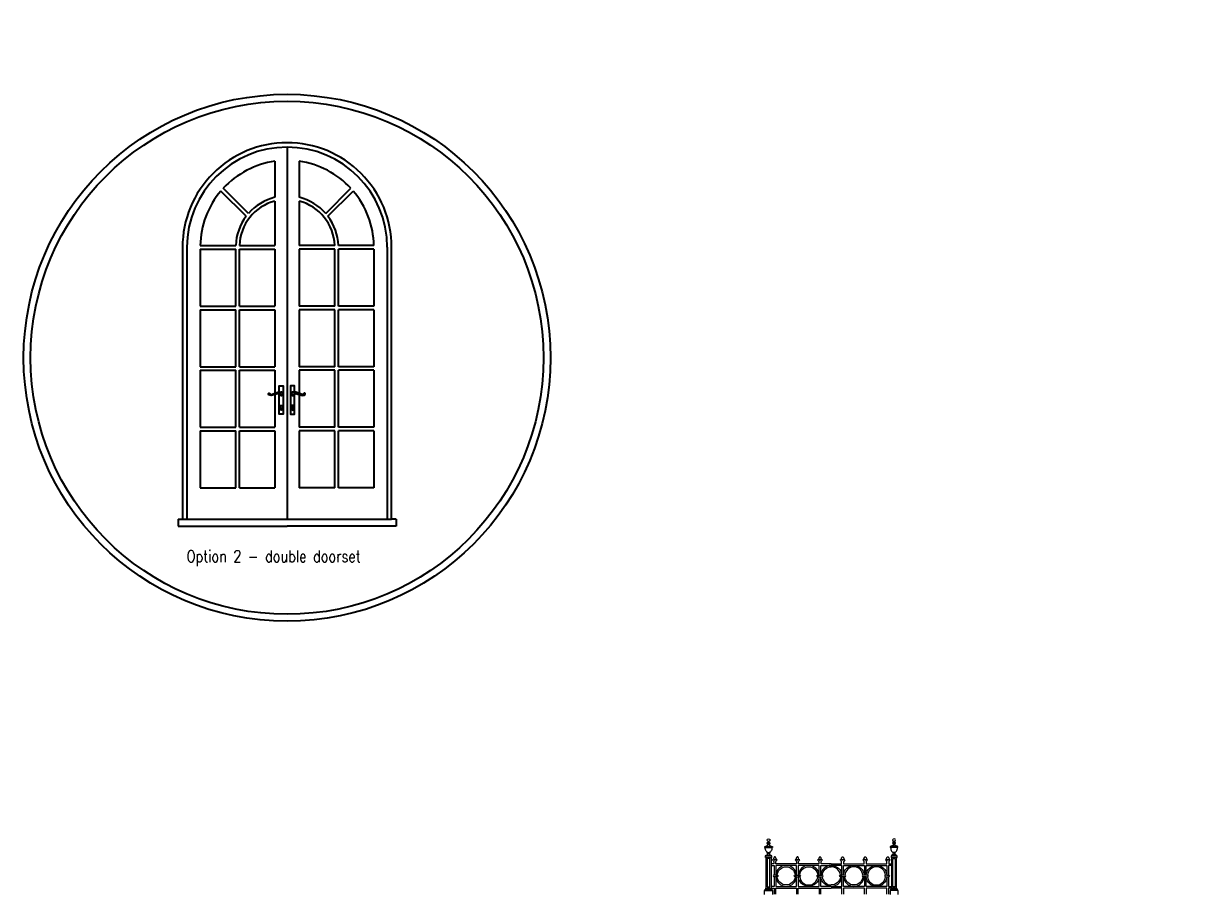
# Model space of a CAD drawing. Header units: millimetres. Extents: x -5841 to 140562, y 1006 to 102310.
# Drawn here: x 6347 to 14828, y 24031 to 30273 of the extents above; entities that cross this region are included whole.
import ezdxf

# ---------------------------------------------------------------- set-up
doc = ezdxf.new("R2010")
doc.units = ezdxf.units.MM
doc.header["$LTSCALE"] = 10
doc.layers.add('40 - Detail Outline', color=142, linetype='Continuous')
doc.layers.add('CONCEPT HOUSE', color=7, linetype='Continuous')
doc.styles.add('1-20', font='romans.shx', dxfattribs={"width": 0.8, "height": 35})
doc.styles.add('1-50', font='romans.shx', dxfattribs={"width": 0.8, "height": 85})
doc.styles.get("Standard").update_dxf_attribs({"font": 'arial.ttf'})
doc.dimstyles.new('1-20', dxfattribs={"dimtxt": 35, "dimasz": 40, "dimexe": 40, "dimexo": 40, "dimgap": 40, "dimtad": 1, "dimdec": 0, "dimzin": 0, "dimdsep": 46, "dimtxsty": '1-20', "dimblk": 'OBLIQUE', "dimcen": 40, "dimdle": 40, "dimclrd": 251, "dimclre": 251, "dimclrt": 251, "dimadec": 0, "dimazin": 0, "dimtfac": 1, "dimtdec": 0, "dimtix": 1, "dimtmove": 1, "dimatfit": 3, "dimfxl": 1, "dimtolj": 1, "dimtzin": 0, "dimlwd": 25, "dimarcsym": 0})
doc.dimstyles.get("Standard").update_dxf_attribs({"dimtxt": 0.18, "dimasz": 0.18, "dimexe": 0.18, "dimexo": 0.0625, "dimgap": 0.09, "dimtad": 0, "dimtih": 1, "dimtoh": 1, "dimdec": 4, "dimzin": 0, "dimdsep": 46, "dimtxsty": 'Standard', "dimcen": 0.09, "dimadec": 0, "dimazin": 0, "dimtfac": 1, "dimtdec": 4, "dimtofl": 0, "dimtmove": 0, "dimatfit": 3, "dimfxl": 1, "dimtolj": 1, "dimtzin": 0, "dimarcsym": 0})

# ---------------------------------------------------------------- blocks, each defined once
blk = doc.blocks.new('*D')
at = {"color": 0}
for p, q in [((14813.8, 14384.4), (14813.8, 14508.2)), ((14813.8, 14508), (15071.8, 14508)), ((15073, 14508), (15331, 14508)), ((15331, 14384.4), (15331, 14508.2))]:
    blk.add_line(p, q, dxfattribs=at)
for points in [[(14813.8, 14508), (14814, 14508), (14814, 14508)], [(15331, 14508), (15330.8, 14508), (15330.8, 14508)]]:
    blk.add_solid(points, dxfattribs=at)
at = {"layer": 'CONCEPT HOUSE', "color": 0}
for p, q in [((63893.6, 65649.7), (62747.2, 65649.7)), ((62773.1, 65663.8), (62801.4, 65635.5)), ((62787.2, 65689.7), (62787.2, 58835.1)), ((62787.2, 62262.4), (62670.6, 62535.3)), ((63893.6, 58875.1), (62747.2, 58875.1)), ((62773.1, 58889.2), (62801.4, 58861)), ((11738.8, 15660), (12011.7, 15776.6)), ((9063.8, 15243.5), (9063.8, 15700)), ((14413.8, 15243.5), (14413.8, 15700)), ((14453.8, 15660), (9023.8, 15660)), ((9049.6, 15645.8), (9077.9, 15674.1)), ((14399.6, 15645.8), (14427.9, 15674.1)), ((6807.7, 14174.3), (6807.7, 8989.3)), ((7253.9, 14134.3), (6767.7, 14134.3)), ((6793.6, 14148.5), (6821.8, 14120.2)), ((6807.7, 11581.8), (6691.1, 11854.8)), ((18838.8, 9698.7), (19111.7, 9815.4)), ((15123.8, 9698.7), (22553.8, 9698.7)), ((15149.6, 9684.6), (15177.9, 9712.9)), ((15163.8, 9419.3), (15163.8, 9738.7)), ((22499.6, 9684.6), (22527.9, 9712.9)), ((22513.8, 9338.9), (22513.8, 9738.7)), ((7253.9, 9029.3), (6767.7, 9029.3)), ((6793.6, 9043.5), (6821.8, 9015.2)), ((9463.8, 7725.3), (9463.8, 6739)), ((22863.8, 7725.3), (22863.8, 6739)), ((16163.8, 6779), (16494.9, 6895.6)), ((9449.6, 6764.8), (9477.9, 6793.1)), ((22849.6, 6764.8), (22877.9, 6793.1)), ((9423.8, 6779), (22903.8, 6779))]:
    blk.add_line(p, q, dxfattribs=at)
at = {"color": 0, "insert": (15072.4, 14508), "char_height": 0.18, "attachment_point": 5}
blk.add_mtext('517.2008', dxfattribs=at)
at = {"layer": 'CONCEPT HOUSE', "color": 0, "char_height": 150, "attachment_point": 5, "rotation": 90}
for s, insert in [('6775', (62670.6, 62262.4)), ('5105', (6691.1, 11581.8))]:
    blk.add_mtext(s, dxfattribs=dict(at, insert=insert))
at = {"layer": 'CONCEPT HOUSE', "color": 0, "char_height": 150, "attachment_point": 5}
for s, insert in [('5350', (11738.8, 15776.6)), ('7350', (18838.8, 9815.4)), ('13400', (16163.8, 6895.6))]:
    blk.add_mtext(s, dxfattribs=dict(at, insert=insert))
blk = doc.blocks.new('_Oblique')
at = {"color": 0}
blk.add_line((-0.35, -0.35), (0.35, 0.35), dxfattribs=at)

msp = doc.modelspace()

# ---------------------------------------------------------------- linework, layer by layer
at = {"layer": '40 - Detail Outline', "color": 140, "linetype": 'Continuous', "lineweight": 5, "transparency": 33554572}
for points in [[(11659.78969, 24031.07209), (11659.78969, 24058.07209), (11662.78969, 24058.07209, -0.051099299), (11663.24554, 24062.52083, -0.0649481017), (11664.40061, 24065.85027, -0.1042029418), (11666.42653, 24068.40059, -0.1747045212), (11668.28969, 24069.07209), (11668.28969, 24076.07209), (11670.78969, 24076.07209), (11670.78969, 24296.07209), (11667.28969, 24296.07209), (11667.28969, 24306.07209), (11670.28969, 24306.07209), (11670.28969, 24311.07209), (11674.28969, 24311.07209, -0.1398891526), (11674.8024, 24312.86877, -0.1071181112), (11676.48639, 24314.60763, -0.0542054241), (11678.028, 24315.40961), (11680.60426, 24316.41298, 0.5881687976), (11681.78969, 24325.07209), (11679.78969, 24326.57209, -0.7207592201), (11681.28969, 24331.07209), (11681.31879, 24331.07209, 0.808511983), (11681.64642, 24332.60193, -0.0280986805), (11679.90725, 24333.50324, -0.106841581), (11671.46558, 24341.32336, -0.082313939), (11666.26079, 24352.19595, -0.0706700049), (11664.28969, 24366.07209), (11661.28969, 24366.07209), (11661.28969, 24373.07209), (11667.28969, 24373.07209), (11667.28969, 24377.07209, 0.0823704031), (11673.93583, 24378.17446, 0.090290397), (11679.31051, 24381.1726, 0.1043382387), (11683.05207, 24385.85717, 0.1170359308), (11684.28969, 24391.07209), (11681.78969, 24391.07209), (11681.78969, 24395.07209, -1), (11681.78969, 24403.07209, 0.1321725158), (11683.42693, 24403.51258, 0.1066644687), (11684.97167, 24404.91789, 0.0833236237), (11685.9285, 24406.87942, 0.0720181087), (11686.28969, 24409.37405, -8.2792156108), (11691.28969, 24409.37405, 0.0720181087), (11691.65089, 24406.87942, 0.0833236237), (11692.60771, 24404.91789, 0.1066644687), (11694.15246, 24403.51258, 0.1321725158), (11695.78969, 24403.07209, -1), (11695.78969, 24395.07209), (11695.78969, 24391.07209), (11693.28969, 24391.07209, 0.1170359308), (11694.52731, 24385.85717, 0.1043382387), (11698.26888, 24381.1726, 0.090290397), (11703.64356, 24378.17446, 0.0823704031), (11710.28969, 24377.07209), (11710.28969, 24373.07209), (11716.28969, 24373.07209), (11716.28969, 24366.07209), (11713.28969, 24366.07209, -0.0706700049), (11711.3186, 24352.19595, -0.082313939), (11706.11381, 24341.32336, -0.106841581), (11697.67214, 24333.50324, -0.0280986805), (11695.93297, 24332.60193, 0.8085119831), (11696.2606, 24331.07209), (11696.28969, 24331.07209, -0.7207592201), (11697.78969, 24326.57209), (11695.78969, 24325.07209, 0.5881687976), (11696.97513, 24316.41298), (11699.55139, 24315.40961, -0.0542054241), (11701.093, 24314.60763, -0.1071181112), (11702.77699, 24312.86877, -0.1398891526), (11703.28969, 24311.07209), (11707.28969, 24311.07209), (11707.28969, 24306.07209), (11710.28969, 24306.07209), (11710.28969, 24296.07209), (11706.78969, 24296.07209), (11706.78969, 24076.07209), (11709.28969, 24076.07209), (11709.28969, 24069.07209, -0.1747045212), (11711.15286, 24068.40059, -0.1042029418), (11713.17878, 24065.85027, -0.0649481017), (11714.33385, 24062.52083, -0.051099299), (11714.78969, 24058.07209), (11717.78969, 24058.07209), (11717.78969, 24031.07209)], [(12617.78969, 24031.07209), (12617.78969, 24058.07209), (12614.78969, 24058.07209, 0.051099299), (12614.33385, 24062.52083, 0.0649481017), (12613.17878, 24065.85027, 0.1042029418), (12611.15286, 24068.40059, 0.1747045212), (12609.28969, 24069.07209), (12609.28969, 24076.07209), (12606.78969, 24076.07209), (12606.78969, 24296.07209), (12610.28969, 24296.07209), (12610.28969, 24306.07209), (12607.28969, 24306.07209), (12607.28969, 24311.07209), (12603.28969, 24311.07209, 0.1398891526), (12602.77699, 24312.86877, 0.1071181112), (12601.093, 24314.60763, 0.0542054241), (12599.55139, 24315.40961), (12596.97513, 24316.41298, -0.5881687976), (12595.78969, 24325.07209), (12597.78969, 24326.57209, 0.7207592201), (12596.28969, 24331.07209), (12596.2606, 24331.07209, -0.808511983), (12595.93297, 24332.60193, 0.0280986805), (12597.67214, 24333.50324, 0.106841581), (12606.11381, 24341.32336, 0.082313939), (12611.3186, 24352.19595, 0.0706700049), (12613.28969, 24366.07209), (12616.28969, 24366.07209), (12616.28969, 24373.07209), (12610.28969, 24373.07209), (12610.28969, 24377.07209, -0.0823704031), (12603.64356, 24378.17446, -0.090290397), (12598.26888, 24381.1726, -0.1043382387), (12594.52731, 24385.85717, -0.1170359308), (12593.28969, 24391.07209), (12595.78969, 24391.07209), (12595.78969, 24395.07209, 1), (12595.78969, 24403.07209, -0.1321725158), (12594.15246, 24403.51258, -0.1066644687), (12592.60771, 24404.91789, -0.0833236237), (12591.65089, 24406.87942, -0.0720181087), (12591.28969, 24409.37405, 8.2792156108), (12586.28969, 24409.37405, -0.0720181087), (12585.9285, 24406.87942, -0.0833236237), (12584.97167, 24404.91789, -0.1066644687), (12583.42693, 24403.51258, -0.1321725158), (12581.78969, 24403.07209, 1), (12581.78969, 24395.07209), (12581.78969, 24391.07209), (12584.28969, 24391.07209, -0.1170359308), (12583.05207, 24385.85717, -0.1043382387), (12579.31051, 24381.1726, -0.090290397), (12573.93583, 24378.17446, -0.0823704031), (12567.28969, 24377.07209), (12567.28969, 24373.07209), (12561.28969, 24373.07209), (12561.28969, 24366.07209), (12564.28969, 24366.07209, 0.0706700049), (12566.26079, 24352.19595, 0.082313939), (12571.46558, 24341.32336, 0.106841581), (12579.90725, 24333.50324, 0.0280986805), (12581.64642, 24332.60193, -0.8085119831), (12581.31879, 24331.07209), (12581.28969, 24331.07209, 0.7207592201), (12579.78969, 24326.57209), (12581.78969, 24325.07209, -0.5881687976), (12580.60426, 24316.41298), (12578.028, 24315.40961, 0.0542054241), (12576.48639, 24314.60763, 0.1071181112), (12574.8024, 24312.86877, 0.1398891526), (12574.28969, 24311.07209), (12570.28969, 24311.07209), (12570.28969, 24306.07209), (12567.28969, 24306.07209), (12567.28969, 24296.07209), (12570.78969, 24296.07209), (12570.78969, 24076.07209), (12568.28969, 24076.07209), (12568.28969, 24069.07209, 0.1747045212), (12566.42653, 24068.40059, 0.1042029418), (12564.40061, 24065.85027, 0.0649481017), (12563.24554, 24062.52083, 0.051099299), (12562.78969, 24058.07209), (12559.78969, 24058.07209), (12559.78969, 24031.07209)], [(11686.28969, 24409.37405, 0.1207843891), (11691.28969, 24409.37405)], [(12591.28969, 24409.37405, -0.1207843891), (12586.28969, 24409.37405)], [(11679.78969, 24326.57209, 0.1622776602), (11681.28969, 24326.07209)], [(11696.28969, 24326.07209, 0.1622776602), (11697.78969, 24326.57209)], [(12138.78969, 24250.2694), (12065.28969, 24250.2694), (12065.28969, 24262.95855, -0.2759394522), (12074.78969, 24279.2694, 0.1220372986), (12066.78969, 24283.7694, 0.0635642661), (12065.93497, 24290.46556, 0.0765949376), (12063.71432, 24295.6198, 0.1071428056), (12060.01836, 24299.40727, 0.1226218717), (12057.78969, 24300.26729, 0.1226218717), (12055.56103, 24299.40727, 0.1071428056), (12051.86507, 24295.6198, 0.0765949376), (12049.64442, 24290.46556, 0.0635642661), (12048.78969, 24283.7694, 0.1220378131), (12040.78969, 24279.2694, -0.2759394522), (12050.28969, 24262.95855), (12050.28969, 24250.2694), (11903.28969, 24250.2694), (11903.28969, 24262.95855, -0.2759394522), (11912.78969, 24279.2694, 0.1220372986), (11904.78969, 24283.7694, 0.0635642661), (11903.93497, 24290.46556, 0.0765949376), (11901.71432, 24295.6198, 0.1071428056), (11898.01836, 24299.40727, 0.1226218717), (11895.78969, 24300.26729, 0.1226218717), (11893.56103, 24299.40727, 0.1071428056), (11889.86507, 24295.6198, 0.0765949376), (11887.64442, 24290.46556, 0.0635642661), (11886.78969, 24283.7694, 0.1220378131), (11878.78969, 24279.2694, -0.2759394522), (11888.28969, 24262.95855), (11888.28969, 24250.2694), (11741.28969, 24250.2694), (11741.28969, 24262.95855, -0.2759394522), (11750.78969, 24279.2694, 0.1220372986), (11742.78969, 24283.7694, 0.0635642661), (11741.93497, 24290.46556, 0.0765949376), (11739.71432, 24295.6198, 0.1071428056), (11736.01836, 24299.40727, 0.1226218717), (11733.78969, 24300.26729, 0.1226218717), (11731.56103, 24299.40727, 0.1071428056), (11727.86507, 24295.6198, 0.0765949376), (11725.64442, 24290.46556, 0.0635642661), (11724.78969, 24283.7694, 0.1220378131), (11716.78969, 24279.2694, -0.2759394522), (11726.28969, 24262.95855), (11726.28969, 24250.2694), (11706.78969, 24250.2694)], [(11733.78969, 24273.7694, 0.2076086529), (11724.78969, 24283.7694)], [(11733.78969, 24273.7694, -0.2076086529), (11742.78969, 24283.7694)], [(11895.78969, 24273.7694, 0.2076086529), (11886.78969, 24283.7694)], [(11895.78969, 24273.7694, -0.2076086529), (11904.78969, 24283.7694)], [(12057.78969, 24273.7694, 0.2076086529), (12048.78969, 24283.7694)], [(12057.78969, 24273.7694, -0.2076086529), (12066.78969, 24283.7694)], [(12138.78969, 24250.2694), (12212.28969, 24250.2694), (12212.28969, 24262.95855, 0.2759394522), (12202.78969, 24279.2694, -0.1220372986), (12210.78969, 24283.7694, -0.0635642661), (12211.64442, 24290.46556, -0.0765949376), (12213.86507, 24295.6198, -0.1071428056), (12217.56103, 24299.40727, -0.1226218717), (12219.78969, 24300.26729, -0.1226218717), (12222.01836, 24299.40727, -0.1071428056), (12225.71432, 24295.6198, -0.0765949376), (12227.93497, 24290.46556, -0.0635642661), (12228.78969, 24283.7694, -0.1220378131), (12236.78969, 24279.2694, 0.2759394522), (12227.28969, 24262.95855), (12227.28969, 24250.2694), (12374.28969, 24250.2694), (12374.28969, 24262.95855, 0.2759394522), (12364.78969, 24279.2694, -0.1220372986), (12372.78969, 24283.7694, -0.0635642661), (12373.64442, 24290.46556, -0.0765949376), (12375.86507, 24295.6198, -0.1071428056), (12379.56103, 24299.40727, -0.1226218717), (12381.78969, 24300.26729, -0.1226218717), (12384.01836, 24299.40727, -0.1071428056), (12387.71432, 24295.6198, -0.0765949376), (12389.93497, 24290.46556, -0.0635642661), (12390.78969, 24283.7694, -0.1220378131), (12398.78969, 24279.2694, 0.2759394522), (12389.28969, 24262.95855), (12389.28969, 24250.2694), (12536.28969, 24250.2694), (12536.28969, 24262.95855, 0.2759394522), (12526.78969, 24279.2694, -0.1220372986), (12534.78969, 24283.7694, -0.0635642661), (12535.64442, 24290.46556, -0.0765949376), (12537.86507, 24295.6198, -0.1071428056), (12541.56103, 24299.40727, -0.1226218717), (12543.78969, 24300.26729, -0.1226218717), (12546.01836, 24299.40727, -0.1071428056), (12549.71432, 24295.6198, -0.0765949376), (12551.93497, 24290.46556, -0.0635642661), (12552.78969, 24283.7694, -0.1220378131), (12560.78969, 24279.2694, 0.2759394522), (12551.28969, 24262.95855), (12551.28969, 24250.2694), (12570.78969, 24250.2694)], [(12219.78969, 24273.7694, 0.2076086529), (12210.78969, 24283.7694)], [(12219.78969, 24273.7694, -0.2076086529), (12228.78969, 24283.7694)], [(12381.78969, 24273.7694, 0.2076086529), (12372.78969, 24283.7694)], [(12381.78969, 24273.7694, -0.2076086529), (12390.78969, 24283.7694)], [(12543.78969, 24273.7694, 0.2076086529), (12534.78969, 24283.7694)], [(12543.78969, 24273.7694, -0.2076086529), (12552.78969, 24283.7694)], [(12581.28969, 24326.07209, -0.1622776602), (12579.78969, 24326.57209)], [(12597.78969, 24326.57209, -0.1622776602), (12596.28969, 24326.07209)], [(11706.78969, 24238.2694), (11727.78969, 24238.2694), (11727.78969, 24169.2694, 1), (11727.78969, 24157.2694), (11727.78969, 24088.2694), (11706.78969, 24088.2694)], [(12138.78969, 24088.2694), (12063.78969, 24088.2694), (12063.78969, 24157.2694), (12074.06721, 24157.2694, 1), (12074.06721, 24169.2694), (12063.78969, 24169.2694), (12063.78969, 24238.2694), (12138.78969, 24238.2694)], [(12138.78969, 24238.2694, 0.3909468838), (12064.03008, 24169.2694), (12074.06721, 24169.2694, -0.3873907065), (12138.78969, 24228.2694)], [(12138.78969, 24238.2694, -0.3909468838), (12213.54931, 24169.2694), (12203.51218, 24169.2694, 0.3873907065), (12138.78969, 24228.2694)], [(12138.78969, 24088.2694), (12213.78969, 24088.2694), (12213.78969, 24157.2694), (12203.51218, 24157.2694, -1), (12203.51218, 24169.2694), (12213.78969, 24169.2694), (12213.78969, 24238.2694), (12138.78969, 24238.2694)], [(12570.78969, 24238.2694), (12549.78969, 24238.2694), (12549.78969, 24169.2694, -1), (12549.78969, 24157.2694), (12549.78969, 24088.2694), (12570.78969, 24088.2694)], [(12138.78969, 24088.2694, -0.3909468838), (12064.03008, 24157.2694), (12074.06721, 24157.2694, 0.3873907065), (12138.78969, 24098.2694, 0.3873907065)], [(12138.78969, 24088.2694, 0.3909468838), (12213.54931, 24157.2694), (12203.51218, 24157.2694, -0.3873907065), (12138.78969, 24098.2694, -0.3873907065)]]:
    msp.add_lwpolyline(points, format="xyb", dxfattribs=at)
for points in [[(11664.28969, 24366.07209), (11713.28969, 24366.07209)], [(11667.28969, 24377.07209), (11710.28969, 24377.07209)], [(11667.28969, 24373.07209), (11710.28969, 24373.07209)], [(11681.78969, 24403.07209), (11695.78969, 24403.07209)], [(11695.78969, 24403.07209), (11681.78969, 24403.07209)], [(11681.78969, 24395.07209), (11695.78969, 24395.07209)], [(11681.78969, 24395.07209), (11695.78969, 24395.07209)], [(11684.28969, 24391.07209), (11693.28969, 24391.07209)], [(12613.28969, 24366.07209), (12564.28969, 24366.07209)], [(12610.28969, 24377.07209), (12567.28969, 24377.07209)], [(12610.28969, 24373.07209), (12567.28969, 24373.07209)], [(12595.78969, 24403.07209), (12581.78969, 24403.07209)], [(12581.78969, 24403.07209), (12595.78969, 24403.07209)], [(12595.78969, 24395.07209), (12581.78969, 24395.07209)], [(12595.78969, 24395.07209), (12581.78969, 24395.07209)], [(12593.28969, 24391.07209), (12584.28969, 24391.07209)], [(11670.28969, 24306.07209), (11707.28969, 24306.07209)], [(11670.78969, 24296.07209), (11706.78969, 24296.07209)], [(11674.28969, 24311.07209), (11703.28969, 24311.07209)], [(11681.28969, 24326.07209), (11696.28969, 24326.07209)], [(11681.31879, 24331.07209), (11696.2606, 24331.07209)], [(12607.28969, 24306.07209), (12570.28969, 24306.07209)], [(12606.78969, 24296.07209), (12570.78969, 24296.07209)], [(12603.28969, 24311.07209), (12574.28969, 24311.07209)], [(12596.28969, 24326.07209), (12581.28969, 24326.07209)], [(12596.2606, 24331.07209), (12581.31879, 24331.07209)], [(11739.78969, 24169.2694), (11727.78969, 24169.2694)], [(11739.78969, 24157.2694), (11727.78969, 24157.2694)], [(11889.78969, 24169.2694), (11901.78969, 24169.2694)], [(11889.78969, 24157.2694), (11901.78969, 24157.2694)], [(12051.78969, 24169.2694), (12063.78969, 24169.2694)], [(12051.78969, 24157.2694), (12063.78969, 24157.2694)], [(12225.78969, 24169.2694), (12213.78969, 24169.2694)], [(12225.78969, 24157.2694), (12213.78969, 24157.2694)], [(12387.78969, 24169.2694), (12375.78969, 24169.2694)], [(12387.78969, 24157.2694), (12375.78969, 24157.2694)], [(12537.78969, 24169.2694), (12549.78969, 24169.2694)], [(12537.78969, 24157.2694), (12549.78969, 24157.2694)], [(11662.78969, 24058.07209), (11714.78969, 24058.07209)], [(11668.28969, 24069.07209), (11709.28969, 24069.07209)], [(11670.78969, 24076.07209), (11706.78969, 24076.07209)], [(11706.78969, 24076.2694), (11727.78969, 24076.2694), (11727.78969, 24031.2694)], [(11739.78969, 24031.2694), (11739.78969, 24076.2694), (11889.78969, 24076.2694), (11889.78969, 24031.2694)], [(11901.78969, 24031.2694), (11901.78969, 24076.2694), (12051.78969, 24076.2694), (12051.78969, 24031.2694)], [(12063.78969, 24031.2694), (12063.78969, 24076.2694), (12138.78969, 24076.2694)], [(12213.78969, 24031.2694), (12213.78969, 24076.2694), (12138.78969, 24076.2694)], [(12375.78969, 24031.2694), (12375.78969, 24076.2694), (12225.78969, 24076.2694), (12225.78969, 24031.2694)], [(12537.78969, 24031.2694), (12537.78969, 24076.2694), (12387.78969, 24076.2694), (12387.78969, 24031.2694)], [(12570.78969, 24076.2694), (12549.78969, 24076.2694), (12549.78969, 24031.2694)], [(12614.78969, 24058.07209), (12562.78969, 24058.07209)], [(12609.28969, 24069.07209), (12568.28969, 24069.07209)], [(12606.78969, 24076.07209), (12570.78969, 24076.07209)]]:
    msp.add_lwpolyline(points, dxfattribs=at)
for points in [[(11679.79283, 24085.07209), (11697.78969, 24085.07209), (11697.78969, 24287.07209), (11679.79283, 24287.07209)], [(12597.78656, 24085.07209), (12579.78969, 24085.07209), (12579.78969, 24287.07209), (12597.78656, 24287.07209)]]:
    msp.add_lwpolyline(points, close=True, dxfattribs=at)
for points in [[(11889.78969, 24169.2694), (11889.78969, 24238.2694), (11739.78969, 24238.2694), (11739.78969, 24169.2694), (11750.06721, 24169.2694, -1), (11750.06721, 24157.2694), (11739.78969, 24157.2694), (11739.78969, 24088.2694), (11889.78969, 24088.2694), (11889.78969, 24157.2694), (11879.51218, 24157.2694, -1), (11879.51218, 24169.2694)], [(11740.03008, 24169.2694), (11750.06721, 24169.2694, -0.9115842887), (11879.51218, 24169.2694), (11889.54931, 24169.2694, 0.922958207)], [(12051.78969, 24157.2694), (12041.51218, 24157.2694, -1), (12041.51218, 24169.2694), (12051.78969, 24169.2694), (12051.78969, 24238.2694), (11901.78969, 24238.2694), (11901.78969, 24169.2694), (11912.06721, 24169.2694, -1), (11912.06721, 24157.2694), (11901.78969, 24157.2694), (11901.78969, 24088.2694), (12051.78969, 24088.2694)], [(11902.03008, 24169.2694), (11912.06721, 24169.2694, -0.9115842887), (12041.51218, 24169.2694), (12051.54931, 24169.2694, 0.922958207)], [(12225.78969, 24157.2694), (12236.06721, 24157.2694, 1), (12236.06721, 24169.2694), (12225.78969, 24169.2694), (12225.78969, 24238.2694), (12375.78969, 24238.2694), (12375.78969, 24169.2694), (12365.51218, 24169.2694, 1), (12365.51218, 24157.2694), (12375.78969, 24157.2694), (12375.78969, 24088.2694), (12225.78969, 24088.2694)], [(12375.54931, 24169.2694), (12365.51218, 24169.2694, 0.9115842887), (12236.06721, 24169.2694), (12226.03008, 24169.2694, -0.922958207)], [(12387.78969, 24169.2694), (12387.78969, 24238.2694), (12537.78969, 24238.2694), (12537.78969, 24169.2694), (12527.51218, 24169.2694, 1), (12527.51218, 24157.2694), (12537.78969, 24157.2694), (12537.78969, 24088.2694), (12387.78969, 24088.2694), (12387.78969, 24157.2694), (12398.06721, 24157.2694, 1), (12398.06721, 24169.2694)], [(12537.54931, 24169.2694), (12527.51218, 24169.2694, 0.9115842887), (12398.06721, 24169.2694), (12388.03008, 24169.2694, -0.922958207)], [(11889.54931, 24157.2694), (11879.51218, 24157.2694, -0.9115842887), (11750.06721, 24157.2694), (11740.03008, 24157.2694, 0.922958207)], [(12051.54931, 24157.2694, -0.922958207), (11902.03008, 24157.2694), (11912.06721, 24157.2694, 0.9115842887), (12041.51218, 24157.2694)], [(12226.03008, 24157.2694, 0.922958207), (12375.54931, 24157.2694), (12365.51218, 24157.2694, -0.9115842887), (12236.06721, 24157.2694)], [(12388.03008, 24157.2694), (12398.06721, 24157.2694, 0.9115842887), (12527.51218, 24157.2694), (12537.54931, 24157.2694, -0.922958207)]]:
    msp.add_lwpolyline(points, format="xyb", close=True, dxfattribs=at)
at = {"layer": 'CONCEPT HOUSE', "color": 140, "ltscale": 10}
for p, q in [((8235.83984, 29387.99427), (8235.83984, 26719.99427)), ((7867.97549, 29286.59772), (7867.97549, 29286.88972)), ((8148.83984, 29286.88972), (8148.83984, 29028.37464)), ((8322.83984, 29286.88972), (8322.83984, 29028.37464)), ((8603.70419, 29286.59772), (8603.70419, 29286.88972)), ((7958.85834, 28912.78815), (7778.58716, 29093.13607)), ((8512.82134, 28912.78815), (8693.09252, 29093.13607)), ((7942.36785, 28892.50828), (7761.29977, 29073.65344)), ((8529.31183, 28892.50828), (8710.37991, 29073.65344)), ((8148.83984, 29001.54289), (8148.83984, 28682.99427)), ((8322.83984, 29001.54289), (8322.83984, 28682.99427)), ((7517.83984, 28669.99427), (7517.83984, 26719.99427)), ((7612.83984, 28682.99427), (7867.95811, 28682.99427)), ((7893.97549, 28682.99427), (8148.83984, 28682.99427)), ((8577.70419, 28682.99427), (8322.83984, 28682.99427)), ((8858.83984, 28682.99427), (8603.72157, 28682.99427)), ((8953.83984, 28669.99427), (8953.83984, 26719.99427)), ((7612.83984, 28656.99427), (7867.83984, 28656.99427)), ((7612.83984, 28656.99427), (7612.83984, 28248.49427)), ((7867.83984, 28248.49427), (7867.83984, 28656.99427)), ((7893.83984, 28656.99427), (8148.83984, 28656.99427)), ((7893.83984, 28248.49427), (7893.83984, 28656.99427)), ((8148.83984, 28656.99427), (8148.83984, 28248.49427)), ((8322.83984, 28656.99427), (8322.83984, 28248.49427)), ((8577.83984, 28656.99427), (8322.83984, 28656.99427)), ((8577.83984, 28248.49427), (8577.83984, 28656.99427)), ((8858.83984, 28656.99427), (8603.83984, 28656.99427)), ((8603.83984, 28248.49427), (8603.83984, 28656.99427)), ((8858.83984, 28656.99427), (8858.83984, 28248.49427)), ((7612.83984, 28248.49427), (7867.83984, 28248.49427)), ((7893.83984, 28248.49427), (8148.83984, 28248.49427)), ((8577.83984, 28248.49427), (8322.83984, 28248.49427)), ((8858.83984, 28248.49427), (8603.83984, 28248.49427)), ((7612.83984, 28222.49427), (7612.83984, 27813.99427)), ((7612.83984, 28222.49427), (7867.83984, 28222.49427)), ((7867.83984, 27813.99427), (7867.83984, 28222.49427)), ((7893.83984, 28222.49427), (8148.83984, 28222.49427)), ((7893.83984, 27813.99427), (7893.83984, 28222.49427)), ((8148.83984, 28222.49427), (8148.83984, 27813.99427)), ((8322.83984, 28222.49427), (8322.83984, 27813.99427)), ((8577.83984, 28222.49427), (8322.83984, 28222.49427)), ((8577.83984, 27813.99427), (8577.83984, 28222.49427)), ((8603.83984, 27813.99427), (8603.83984, 28222.49427)), ((8858.83984, 28222.49427), (8603.83984, 28222.49427)), ((8858.83984, 28222.49427), (8858.83984, 27813.99427)), ((7612.83984, 27813.99427), (7867.83984, 27813.99427)), ((7612.83984, 27787.99427), (7612.83984, 27379.49427)), ((7612.83984, 27787.99427), (7867.83984, 27787.99427)), ((7867.83984, 27379.49427), (7867.83984, 27787.99427)), ((7893.83984, 27813.99427), (8148.83984, 27813.99427)), ((7893.83984, 27379.49427), (7893.83984, 27787.99427)), ((7893.83984, 27787.99427), (8148.83984, 27787.99427)), ((8148.83984, 27787.99427), (8148.83984, 27622.80653)), ((8577.83984, 27813.99427), (8322.83984, 27813.99427)), ((8322.83984, 27787.99427), (8322.83984, 27622.80653)), ((8577.83984, 27787.99427), (8322.83984, 27787.99427)), ((8577.83984, 27379.49427), (8577.83984, 27787.99427)), ((8858.83984, 27813.99427), (8603.83984, 27813.99427)), ((8603.83984, 27379.49427), (8603.83984, 27787.99427)), ((8858.83984, 27787.99427), (8603.83984, 27787.99427)), ((8858.83984, 27787.99427), (8858.83984, 27379.49427)), ((8148.83984, 27613.85093), (8148.83984, 27379.49427)), ((8322.83984, 27613.85093), (8322.83984, 27379.49427)), ((7612.83984, 27379.49427), (7867.83984, 27379.49427)), ((7612.83984, 27353.49427), (7612.83984, 26944.99427)), ((7612.83984, 27353.49427), (7867.83984, 27353.49427)), ((7867.83984, 26944.99427), (7867.83984, 27353.49427)), ((7893.83984, 27379.49427), (8148.83984, 27379.49427)), ((7893.83984, 26944.99427), (7893.83984, 27353.49427)), ((7893.83984, 27353.49427), (8148.83984, 27353.49427)), ((8148.83984, 27353.49427), (8148.83984, 26944.99427)), ((8577.83984, 27379.49427), (8322.83984, 27379.49427)), ((8322.83984, 27353.49427), (8322.83984, 26944.99427)), ((8577.83984, 27353.49427), (8322.83984, 27353.49427)), ((8577.83984, 26944.99427), (8577.83984, 27353.49427)), ((8858.83984, 27379.49427), (8603.83984, 27379.49427)), ((8603.83984, 26944.99427), (8603.83984, 27353.49427)), ((8858.83984, 27353.49427), (8603.83984, 27353.49427)), ((8858.83984, 27353.49427), (8858.83984, 26944.99427)), ((7612.83984, 26944.99427), (7867.83984, 26944.99427)), ((7893.83984, 26944.99427), (8148.83984, 26944.99427)), ((8577.83984, 26944.99427), (8322.83984, 26944.99427)), ((8858.83984, 26944.99427), (8603.83984, 26944.99427)), ((7453.83984, 26719.99427), (8985.83984, 26719.99427)), ((7453.83984, 26719.99427), (7453.83984, 26669.99427)), ((9017.83984, 26719.99427), (8985.83984, 26719.99427)), ((9017.83984, 26719.99427), (9017.83984, 26669.99427)), ((7453.83984, 26669.99427), (8235.83984, 26669.99427)), ((9017.83984, 26669.99427), (8235.83984, 26669.99427))]:
    msp.add_line(p, q, dxfattribs=at)
for points in [[(8985.83984, 26719.99427), (8985.83984, 28669.99427, 0.4142135624), (8235.83984, 29419.99427, 0.4142135624), (7485.83984, 28669.99427), (7485.83984, 26719.99427)], [(8299.35371, 27621.01768), (8337.41983, 27609.40188, 0.1225209294), (8357.8807, 27608.82145, 0.313506995), (8366.51014, 27616.93939, 0.7631630934), (8356.16294, 27621.90966), (8351.90825, 27617.23963, -0.2695670547), (8343.91588, 27615.61523), (8298.96061, 27630.95429, 0.1081830522), (8283.6184, 27632.4711, 0.187737231), (8269.49254, 27626.21957, 0.9864993611), (8281.12345, 27613.61087), (8286.73237, 27618.84811, -0.2375249694), (8300.67215, 27620.61536)]]:
    msp.add_lwpolyline(points, format="xyb", dxfattribs=at)
for points in [[(8179.6304, 27632.68331), (8179.6304, 27677.99427), (8207.6304, 27677.99427), (8207.6304, 27472.99427), (8179.6304, 27472.99427), (8179.6304, 27620.28664)], [(8289.39369, 27632.68331), (8289.39369, 27677.99427), (8261.39369, 27677.99427), (8261.39369, 27472.99427), (8289.39369, 27472.99427), (8289.39369, 27620.28664)]]:
    msp.add_lwpolyline(points, dxfattribs=at)
for points in [[(8199.53154, 27626.21957, -0.9864993612), (8187.90064, 27613.61087), (8182.29172, 27618.84811, 0.2375249694), (8168.35193, 27620.61536), (8131.60426, 27609.40188, -0.1225209294), (8111.14339, 27608.82145, -0.313506995), (8102.51394, 27616.93939, -0.7631630934), (8112.86115, 27621.90966), (8117.11584, 27617.23963, 0.2695670547), (8125.1082, 27615.61523), (8170.06348, 27630.95429, -0.1081830522), (8185.40569, 27632.4711, -0.187737231)], [(8198.8804, 27507.99427, -1), (8188.3804, 27507.99427), (8188.3804, 27520.99427, -3), (8198.8804, 27520.99427)], [(8270.14369, 27507.99427, 1), (8280.64369, 27507.99427), (8280.64369, 27520.99427, 3), (8270.14369, 27520.99427)]]:
    msp.add_lwpolyline(points, format="xyb", close=True, dxfattribs=at)
for radius in [1889.06759, 1839.06759]:
    msp.add_circle((8235.83984, 27877.87407), radius, dxfattribs=at)
for centre, radius, start, end in [((8235.83984, 28669.99427), 718, 90, 180), ((8235.83984, 28669.99427), 718, 0, 90), ((8235.83984, 28669.99427), 623, 98.027412657, 137.218814669), ((8235.83984, 28669.99427), 623, 42.781185331, 81.972587344), ((8235.83984, 28669.99427), 623, 139.614433441, 178.804335155), ((8236.72904, 28669.99427), 369, 103.779272784, 138.854154409), ((8234.95063, 28669.99427), 369, 41.145845591, 76.220727214), ((8235.83984, 28669.99427), 623, 1.195664845, 40.385566559), ((8236.72904, 28669.99427), 343, 104.84688064, 177.827919608), ((8234.95063, 28669.99427), 343, 2.172080392, 75.153119362), ((8236.72904, 28669.99427), 369, 142.913574704, 177.981031706), ((8234.95063, 28669.99427), 369, 2.018968294, 37.086425296), ((8193.6304, 27619.99427), 12, 183.527906853, 104.832554048), ((8275.39369, 27619.99427), 12, 75.167445949, 356.472093147)]:
    msp.add_arc(centre, radius, start, end, dxfattribs=at)

# ---------------------------------------------------------------- texts
at = {"layer": 'CONCEPT HOUSE', "color": 140, "ltscale": 10, "style": '1-50', "width": 0.8}
msp.add_text('Option 2 - double doorset', height=85, dxfattribs=at).set_placement((7515.44779, 26412.20326))

# ---------------------------------------------------------------- dimensions: what is measured, and where the dimension line sits
at = {"color": 140, "ltscale": 10}
dim = msp.add_linear_dim(base=(15255.22877, 14508.00988), p1=(14813.78969, 14384.34459), p2=(15330.99051, 14384.34459), dimstyle='Standard', override={"dimpost": '<>'}, dxfattribs=at)
dim.commit()
dim.dimension.update_dxf_attribs({"geometry": '*D', "text_midpoint": (15072.3901, 14508.00988), "dimtype": 128})
at = {"layer": 'CONCEPT HOUSE', "color": 140, "ltscale": 10}
for base, p1, p2, middle in [((9063.78969, 15659.95344), (14413.78969, 15203.48064), (9063.78969, 15203.48064), (11738.78969, 15776.59055)), ((22513.78969, 9698.7332), (15163.78969, 9379.34459), (22513.78969, 9298.87511), (18838.78969, 9815.37031)), ((22863.78969, 6778.95432), (9463.78969, 7765.33001), (22863.78969, 7765.33001), (16163.78969, 6895.59143))]:
    dim = msp.add_linear_dim(base=base, p1=p1, p2=p2, dimstyle='1-20', override={"dimtxt": 150, "dimpost": '<>', "dimtxsty": 'Standard'}, dxfattribs=at)
    dim.commit()
    dim.dimension.update_dxf_attribs({"geometry": '*D', "text_midpoint": middle})
dim = msp.add_linear_dim(base=(6807.69457, 9029.34459), p1=(7293.90425, 14134.34459), p2=(7293.90425, 9029.34459), angle=90, dimstyle='1-20', override={"dimtxt": 150, "dimpost": '<>', "dimtxsty": 'Standard'}, dxfattribs=at)
dim.commit()
dim.dimension.update_dxf_attribs({"geometry": '*D', "text_midpoint": (6691.10862, 11581.84459)})
at = {"layer": 'CONCEPT HOUSE', "color": 6, "ltscale": 10}
dim = msp.add_linear_dim(base=(62787.20868, 58875.10169), p1=(63933.6128, 65649.68692), p2=(63933.6128, 58875.10169), angle=90, dimstyle='1-20', override={"dimtxt": 150, "dimpost": '<>', "dimtxsty": 'Standard'}, dxfattribs=at)
dim.commit()
dim.dimension.update_dxf_attribs({"geometry": '*D', "text_midpoint": (62670.62274, 62262.3943)})

doc.saveas('drawing.dxf')
